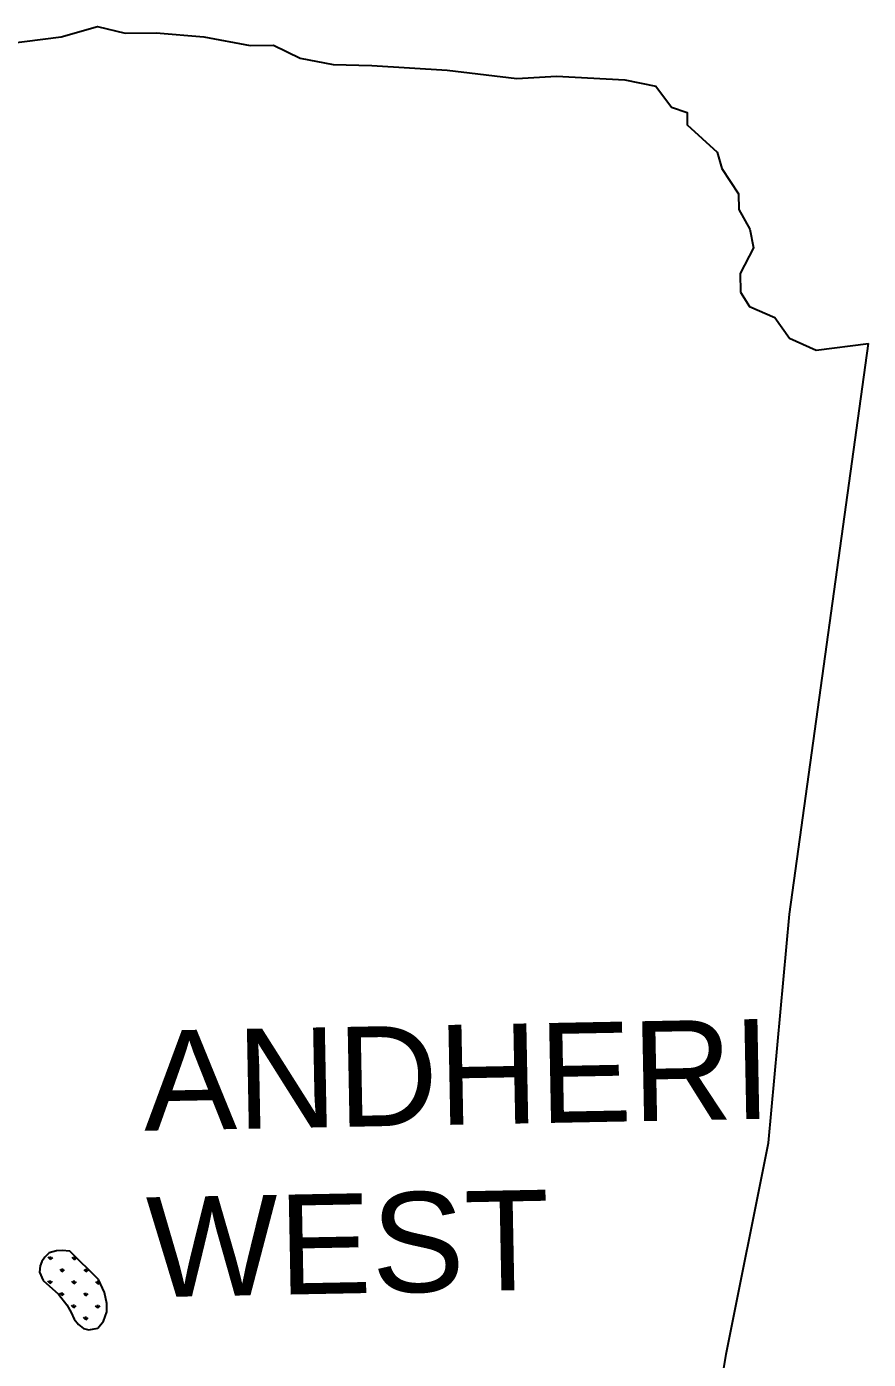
# Model space of a CAD drawing. Header units: metres. Extents: x 266580 to 276210, y 2111090 to 2136109.
# Drawn here: x 271335 to 273863, y 2114984 to 2118985 of the extents above; entities that cross this region are included whole.
import ezdxf

# ---------------------------------------------------------------- set-up
doc = ezdxf.new("R2010")
doc.units = ezdxf.units.M
for name, color, linetype in [('MANGROOVES', 112, 'Continuous'), ('village', 3, 'Continuous'), ('VILLAGE NAME', 250, 'Continuous')]:
    doc.layers.add(name, color=color, linetype=linetype)

msp = doc.modelspace()

# ---------------------------------------------------------------- linework, layer by layer
at = {"layer": 'MANGROOVES'}
for p, q in [((271380.8, 2115278.2), (271376.1, 2115264.9)), ((271389.4, 2115290.8), (271380.8, 2115278.2)), ((271402.3, 2115304.1), (271389.4, 2115290.8)), ((271425, 2115310.2), (271402.3, 2115304.1)), ((271441.2, 2115311), (271425, 2115310.2)), ((271465.2, 2115308.6), (271441.2, 2115311)), ((271550.4, 2115224), (271465.2, 2115308.6)), ((271376.1, 2115264.9), (271374.1, 2115245.5)), ((271374.1, 2115245.5), (271384.8, 2115221.2)), ((271384.8, 2115221.2), (271430.6, 2115179.5)), ((271569.3, 2115184.6), (271550.4, 2115224)), ((271430.6, 2115179.5), (271456, 2115147.4)), ((271575.7, 2115151.7), (271569.3, 2115184.6)), ((271456, 2115147.4), (271468.4, 2115124.4)), ((271468.4, 2115124.4), (271477.4, 2115104.5)), ((271565.9, 2115098.6), (271575.7, 2115126.7)), ((271575.7, 2115126.7), (271575.7, 2115151.7)), ((271477.4, 2115104.5), (271490.9, 2115088.1)), ((271490.9, 2115088.1), (271505.6, 2115076.7)), ((271505.6, 2115076.7), (271521.8, 2115072.6)), ((271521.8, 2115072.6), (271548.7, 2115077.6)), ((271548.7, 2115077.6), (271565.9, 2115098.6))]:
    msp.add_line(p, q, dxfattribs=at)
at = {"layer": 'MANGROOVES', "linetype": 'Continuous'}
for p, q in [((271406.6, 2115283.5), (271399.9, 2115290.4)), ((271406.6, 2115283.5), (271406.7, 2115293.1)), ((271406.6, 2115283.5), (271413.4, 2115290.2)), ((271478.4, 2115282.7), (271471.8, 2115289.5)), ((271478.4, 2115282.7), (271478.6, 2115292.3)), ((271478.4, 2115282.7), (271484.9, 2115289)), ((271374.8, 2115252.5), (271377.1, 2115254.7)), ((271442.1, 2115247.2), (271435.5, 2115254)), ((271442.1, 2115247.2), (271442.2, 2115256.7)), ((271442.1, 2115247.2), (271448.9, 2115253.9)), ((271514, 2115246.4), (271507.3, 2115253.2)), ((271514, 2115246.4), (271514.1, 2115255.9)), ((271514, 2115246.4), (271520.8, 2115253.1)), ((271405.8, 2115211.7), (271399.1, 2115218.5)), ((271405.8, 2115211.7), (271405.9, 2115221.2)), ((271405.8, 2115211.7), (271412.6, 2115218.4)), ((271477.6, 2115210.9), (271471, 2115217.7)), ((271477.6, 2115210.9), (271477.7, 2115220.4)), ((271477.6, 2115210.9), (271484.4, 2115217.6)), ((271549.5, 2115210.1), (271542.8, 2115216.9)), ((271549.5, 2115210.1), (271549.6, 2115219.6)), ((271549.5, 2115210.1), (271554.6, 2115215.1)), ((271441.3, 2115175.4), (271434.6, 2115182.2)), ((271441.3, 2115175.4), (271441.4, 2115184.9)), ((271441.3, 2115175.4), (271448.1, 2115182)), ((271513.1, 2115174.6), (271506.5, 2115181.4)), ((271513.1, 2115174.6), (271513.2, 2115184.1)), ((271513.1, 2115174.6), (271519.9, 2115181.2)), ((271476.8, 2115139.1), (271470.2, 2115145.9)), ((271476.8, 2115139.1), (271476.9, 2115148.6)), ((271476.8, 2115139.1), (271483.6, 2115145.7)), ((271512.3, 2115102.7), (271512.4, 2115112.3)), ((271548.6, 2115138.2), (271542, 2115145.1)), ((271548.6, 2115138.2), (271548.8, 2115147.8)), ((271548.6, 2115138.2), (271555.5, 2115144.9)), ((271512.3, 2115102.7), (271505.7, 2115109.5)), ((271512.3, 2115102.7), (271519.1, 2115109.4))]:
    msp.add_line(p, q, dxfattribs=at)
at = {"layer": 'village', "color": 3, "true_color": 0x00ff00}
for points in [[(271273.1, 2118933.5, 0), (271438.8, 2118954.7, 0), (271548, 2118985.4, 0), (271631.1, 2118966.2, 0), (271724, 2118966.9, 0), (271866.8, 2118954.8, 0), (272006.4, 2118929.3, 0), (272076, 2118929.9, 0), (272156, 2118890.7, 0), (272255.7, 2118871.6, 0), (272371.8, 2118869.2, 0), (272597.5, 2118854.4, 0), (272806.8, 2118829.5, 0), (272926.1, 2118837.1, 0), (273132, 2118825.5, 0), (273225, 2118806.3, 0), (273271.9, 2118743.6, 0), (273318.5, 2118727.4, 0), (273318.8, 2118690.9, 0), (273409, 2118608.6, 0), (273422.7, 2118559, 0), (273473.1, 2118483.1, 0), (273473.4, 2118436.7, 0), (273507.1, 2118377.2, 0), (273517.5, 2118320.8, 0), (273478.3, 2118244.2, 0), (273478.7, 2118187.8, 0)], [(273478.7, 2118187.8, 0), (273505.6, 2118144.9, 0), (273582.2, 2118112.3, 0), (273625.8, 2118049.6, 0), (273705.7, 2118013.7, 0), (273862.9, 2118034.2, 0)], [(273055.3, 2112242.3, 0), (273182.2, 2113447.5, 0), (273435.9, 2114999.6, 0), (273562.8, 2115633.9, 0), (273626.2, 2116321.1, 0), (273862.9, 2118034.2, 0)]]:
    msp.add_polyline3d(points, dxfattribs=at)

# ---------------------------------------------------------------- texts
at = {"layer": 'VILLAGE NAME', "insert": (271682.7, 2115970.3), "char_height": 300, "attachment_point": 1, "rotation": 1.1028}
msp.add_mtext_dynamic_manual_height_columns('{\\fArial|b0|i0|c0|p34;ANDHERI WEST}', width=2578.433, gutter_width=1928.7, heights=[0], dxfattribs=at)

doc.saveas('drawing.dxf')
